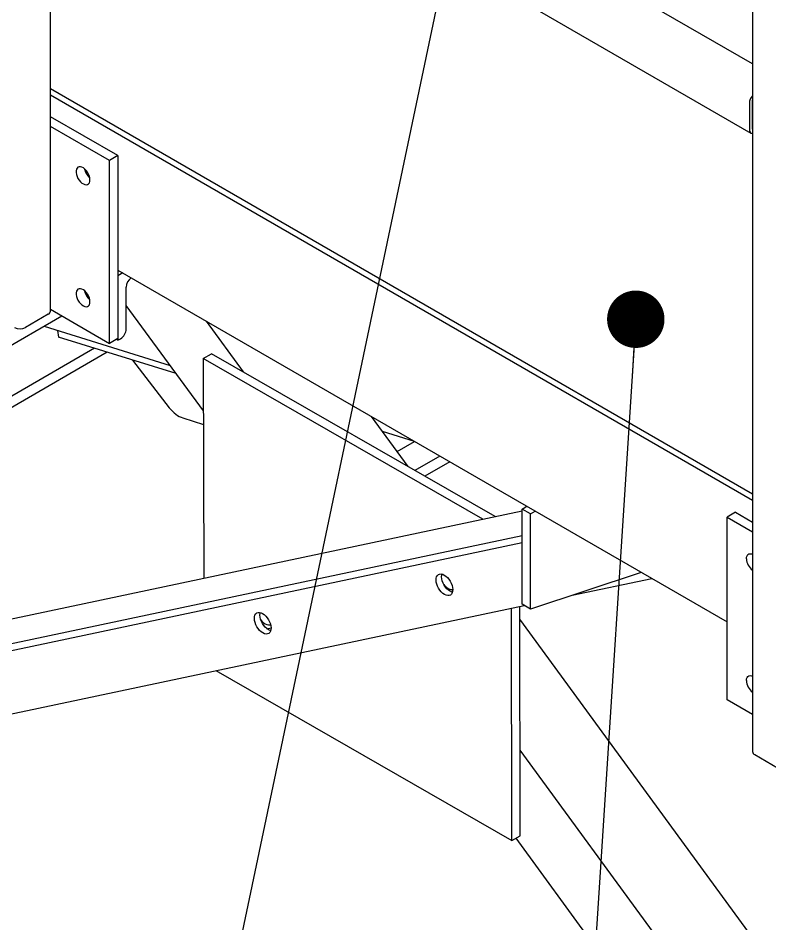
# Model space of a CAD drawing. Header units: millimetres. Extents: x 1293 to 41893, y 1011 to 26911.
# Drawn here: x 6743.9 to 7146.6, y 20135 to 20620.3 of the extents above; entities that cross this region are included whole.
import ezdxf

# ---------------------------------------------------------------- set-up
doc = ezdxf.new("R2010")
doc.units = ezdxf.units.MM
doc.header["$LTSCALE"] = 50
doc.layers.add('CAPA_1', color=7, linetype='Continuous')
doc.layers.add('STRUC', color=4, linetype='Continuous')
doc.dimstyles.new('SLDDIMSTYLE2', dxfattribs={"dimtxt": 0.18, "dimasz": 30.769231, "dimexe": 0, "dimexo": 0.0625, "dimgap": 0, "dimtad": 0, "dimtih": 1, "dimtoh": 1, "dimdec": 0, "dimrnd": 1e-09, "dimzin": 0, "dimdsep": 46, "dimtxsty": 'Standard', "dimblk1": 'DOT', "dimblk2": 'DOT', "dimsah": 1, "dimcen": 0.09, "dimadec": 0, "dimazin": 0, "dimtfac": 30.769231, "dimtdec": 0, "dimtofl": 0, "dimtmove": 0, "dimatfit": 3, "dimldrblk": 'DOT', "dimfxl": 1, "dimfrac": 2, "dimtolj": 1, "dimtzin": 0, "dimarcsym": 0})
doc.dimstyles.new('SLDDIMSTYLE3', dxfattribs={"dimtxt": 0.18, "dimasz": 100, "dimexe": 0, "dimexo": 0.0625, "dimgap": 0, "dimtad": 0, "dimtih": 1, "dimtoh": 1, "dimdec": 0, "dimrnd": 1e-09, "dimzin": 0, "dimdsep": 46, "dimtxsty": 'Standard', "dimsah": 1, "dimcen": 0.09, "dimadec": 0, "dimazin": 0, "dimtfac": 100, "dimtdec": 0, "dimtofl": 0, "dimtmove": 0, "dimatfit": 3, "dimfxl": 1, "dimfrac": 2, "dimtolj": 1, "dimtzin": 0, "dimarcsym": 0})

# ---------------------------------------------------------------- blocks, each defined once
blk = doc.blocks.new('_Dot')
at = {"color": 0, "linetype": 'ByBlock', "lineweight": -2}
blk.add_line((-0.5, 0), (-1, 0), dxfattribs=at)
at = {"color": 0, "linetype": 'ByBlock', "const_width": 0.5}
blk.add_lwpolyline([(-0.25, 0, 1), (0.25, 0, 1)], format="xyb", close=True, dxfattribs=at)

msp = doc.modelspace()

# ---------------------------------------------------------------- linework, layer by layer
at = {"color": 7, "linetype": 'Continuous', "lineweight": 25}
for p, q in [((7137.3016732, 20857.6027483), (7137.3016732, 20227.3772373)), ((6745.7129491, 20784.2638092), (7136.4601564, 20558.6902479)), ((6761.1482504, 20463.3191817), (6761.1482504, 20775.3531995)), ((7137.3016732, 20595.7938961), (7071.8820186, 20633.5598589)), ((6761.1482504, 20582.5927172), (7137.3016732, 20365.4439683)), ((6761.1482504, 20579.1365895), (7137.3016732, 20361.9878406)), ((7137.0551503, 20575.4836927), (7137.0551503, 20561.3803998)), ((7135.6183093, 20574.6542221), (7135.6183093, 20560.5509292)), ((6797.2559294, 20546.6155365), (6761.1482504, 20567.4600559)), ((6792.7658014, 20544.0234407), (6761.1482504, 20562.2758644)), ((6797.2559294, 20546.6155365), (6792.7658014, 20544.0234407)), ((6797.2559294, 20546.6155365), (6797.2559294, 20447.6780081)), ((6792.7658014, 20446.0385433), (6792.7658014, 20544.0234407)), ((6797.2559294, 20485.2819783), (7123.6446345, 20296.8617895)), ((6799.8863993, 20483.7634404), (6797.2559294, 20482.2449025)), ((6801.7460575, 20453.7267933), (6801.7460575, 20476.1952746)), ((6761.1482504, 20464.290967), (6792.7658014, 20446.0385433)), ((6603.4143905, 20366.1382884), (6767.2932447, 20460.7435372)), ((6759.9579323, 20461.6602404), (6747.744784, 20454.6097399)), ((6757.733705, 20455.2249324), (6825.2533538, 20434.2472766)), ((6764.8890305, 20453.0018469), (6765.5360643, 20449.3919704)), ((6828.4814935, 20429.8354772), (6765.5360643, 20449.3919704)), ((6797.2559294, 20448.6306391), (6792.7658014, 20446.0385433)), ((6797.2559294, 20447.6780081), (6796.4308374, 20448.1543236)), ((6797.2559294, 20447.6780081), (6798.7526388, 20448.54204)), ((6805.1692062, 20437.0783635), (6824.8539191, 20411.5106029)), ((6832.1314618, 20406.0771637), (6843.1322058, 20402.6593464)), ((6938.9626851, 20398.9189647), (6956.057501, 20393.6077824)), ((6946.8767821, 20388.1030116), (6956.2349295, 20393.5053551)), ((7013.8073812, 20357.2324104), (7016.437851, 20358.7509483)), ((7018.2975092, 20354.6403146), (7013.8073812, 20357.2324104)), ((7013.8073812, 20306.2530457), (7013.8073812, 20357.2324104)), ((7018.2975092, 20354.6403146), (7020.9279791, 20356.1588525)), ((7018.2975092, 20303.6609499), (7018.2975092, 20354.6403146)), ((7128.1347626, 20355.6032519), (7123.6446345, 20353.0111562)), ((7123.6446345, 20353.0111562), (7137.3016732, 20345.1271155)), ((7123.6446345, 20255.0262587), (7123.6446345, 20353.0111562)), ((7128.1347626, 20355.6032519), (7137.3016732, 20350.311307)), ((7077.7221229, 20323.3722912), (7018.2975092, 20303.6609499)), ((7018.2975092, 20303.6609499), (7013.8073812, 20306.2530457)), ((7137.3016732, 20247.1422181), (7123.6446345, 20255.0262587)), ((7138.4919913, 20225.7182961), (7150.7051396, 20218.6677956))]:
    msp.add_line(p, q, dxfattribs=at)
at = {"color": 7, "linetype": 'Continuous', "lineweight": 25, "flags": 128}
for points in [[(6782.3654391, 20533.6966258), (6782.2779585, 20534.6759848), (6782.0196073, 20535.7105531), (6781.6024656, 20536.7519552), (6781.0460385, 20537.7514965), (6780.376344, 20538.6624394), (6779.6246961, 20539.4421894), (6778.8262413, 20540.0542861), (6778.0183142, 20540.4701086), (6777.2386926, 20540.6702136), (6776.5238309, 20540.6452442), (6775.9071551, 20540.3963681), (6775.4175004, 20539.9352224), (6775.0777623, 20539.2833699), (6774.9038268, 20538.4712903), (6774.9038268, 20537.5369556), (6775.0777623, 20536.5240543), (6775.4175004, 20535.4799485), (6775.9071551, 20534.4534595), (6776.5238309, 20533.4925847), (6777.2386926, 20532.6422535), (6778.0183142, 20531.9422266), (6778.8262413, 20531.4252364), (6779.6246961, 20531.1154567), (6780.376344, 20531.0273726), (6781.0460385, 20531.1651027), (6781.6024656, 20531.5222069), (6782.0196073, 20532.0819875), (6782.2779585, 20532.8182697), (6782.3654391, 20533.6966258)], [(6782.3654391, 20468.3733609), (6782.2779585, 20469.3527199), (6782.0196073, 20470.3872881), (6781.6024656, 20471.4286903), (6781.0460385, 20472.4282315), (6780.376344, 20473.3391745), (6779.6246961, 20474.1189244), (6778.8262413, 20474.7310212), (6778.0183142, 20475.1468437), (6777.2386926, 20475.3469486), (6776.5238309, 20475.3219793), (6775.9071551, 20475.0731032), (6775.4175004, 20474.6119575), (6775.0777623, 20473.9601049), (6774.9038268, 20473.1480253), (6774.9038268, 20472.2136906), (6775.0777623, 20471.2007893), (6775.4175004, 20470.1566836), (6775.9071551, 20469.1301945), (6776.5238309, 20468.1693197), (6777.2386926, 20467.3189886), (6778.0183142, 20466.6189617), (6778.8262413, 20466.1019714), (6779.6246961, 20465.7921917), (6780.376344, 20465.7041076), (6781.0460385, 20465.8418377), (6781.6024656, 20466.198942), (6782.0196073, 20466.7587225), (6782.2779585, 20467.4950048), (6782.3654391, 20468.3733609)], [(7134.0449967, 20330.6763386), (7134.1324773, 20331.5546947), (7134.3908286, 20332.2909769), (7134.8079703, 20332.8507575), (7135.3643974, 20333.2078617), (7136.0340919, 20333.3455919), (7136.7857397, 20333.2575077), (7137.3016732, 20333.0806958)], [(7134.0449967, 20265.3530737), (7134.1324773, 20266.2314297), (7134.3908286, 20266.967712), (7134.8079703, 20267.5274925), (7135.3643974, 20267.8845968), (7136.0340919, 20268.0223269), (7136.7857397, 20267.9342428), (7137.3016732, 20267.7574309)]]:
    msp.add_lwpolyline(points, dxfattribs=at)
at = {"color": 7, "linetype": 'Continuous', "lineweight": 25}
for centre, radius, start, end in [((7141.894984, 20574.3585271), 6.283636, 136.969931083, 177.302782238), ((7139.8618365, 20575.4022035), 2.807869, 155.752730345, 178.336943817), ((7138.1744381, 20561.2988952), 1.1222514, 175.835171583, 218.95034682), ((7137.3464899, 20560.2550992), 1.7533178, 170.286255711, 268.535299994), ((6787.8401929, 20541.1772935), 8.5230267, 190.813451514, 229.181171953), ((6787.8772648, 20541.1989875), 8.5649736, 191.839424917, 228.281031725), ((6808.3274288, 20475.8708212), 6.589364, 126.619077453, 177.177674539), ((6787.8401929, 20475.8540286), 8.5230267, 190.813451515, 229.181171952), ((6787.8772648, 20475.8757226), 8.5649736, 191.839424916, 228.281031725), ((6759.1143929, 20463.5220012), 2.0439452, 294.374658294, 354.305200749), ((6744.871102, 20460.1559258), 6.246457, 242.609672236, 297.390327763), ((6795.246976, 20454.0225376), 6.505807, 302.60547834, 357.394521514), ((7142.2083681, 20331.046584), 8.1717632, 182.596840037, 233.098220357), ((7142.2083681, 20265.723319), 8.1717632, 182.596840037, 233.098220357), ((7139.3355307, 20227.5800569), 2.0439452, 185.694799251, 245.625341706)]:
    msp.add_arc(centre, radius, start, end, dxfattribs=at)
msp.add_ellipse((6830.2043605, 20414.5993469), major_axis=(-6.9947171, 7.9196847), ratio=0.5769440379, start_param=1.4544278413, end_param=2.3821964043, dxfattribs=at)
at = {"layer": 'STRUC', "linetype": 'Continuous', "lineweight": 25}
for p, q in [((6843.1166123, 20409.8341103), (6801.7460575, 20466.373976)), ((6864.6090474, 20430.7068699), (6844.7289514, 20457.8763861)), ((6791.6490049, 20441.2789501), (6625.222584, 20345.2030223)), ((6784.797734, 20443.407569), (6631.5012388, 20354.911386)), ((6843.0555799, 20437.9157157), (6847.545708, 20440.5078115)), ((6999.4897842, 20353.2332765), (6847.545708, 20440.5078115)), ((6843.0555799, 20437.9157157), (6843.3114304, 20320.1962904)), ((6992.9100247, 20351.8414356), (6843.0555799, 20437.9157157)), ((6952.7453498, 20380.0826205), (6933.1892479, 20406.8093439)), ((6969.8049541, 20385.6715466), (6956.4437707, 20377.9582997)), ((6975.0742274, 20382.6296599), (6961.7263207, 20374.9240774)), ((6571.9229217, 20262.7884731), (7013.8073812, 20356.2619308)), ((6562.0794302, 20247.5679843), (7013.8073812, 20343.1236723)), ((6559.3004255, 20243.270951), (7013.8073812, 20339.4144921)), ((7040.7533203, 20311.1096168), (7083.3539762, 20320.1210915)), ((6976.701802, 20314.2217076), (6976.7147117, 20314.2242142)), ((6533.8231945, 20203.8768082), (7014.8765753, 20305.635813)), ((7008.4020188, 20179.6343746), (7008.1312693, 20304.2089535)), ((7012.8921468, 20182.2264703), (7012.624965, 20305.1595216)), ((6878.7067674, 20295.1947439), (6879.1753529, 20295.2857257)), ((7475.354362, 19665.8489461), (7012.6400334, 20298.2263972)), ((6877.1508466, 20293.1723613), (6879.4015615, 20293.6093658)), ((6849.8211024, 20270.721017), (7008.4020188, 20179.6343746)), ((7458.2034058, 19619.4597047), (7012.7922513, 20228.1894397)), ((7008.4020188, 20179.6343746), (7012.8921468, 20182.2264703)), ((7432.3584648, 19604.5353809), (7010.6187606, 20180.9140724))]:
    msp.add_line(p, q, dxfattribs=at)
at = {"layer": 'STRUC', "linetype": 'Continuous', "lineweight": 25, "flags": 128}
for points in [[(6974.7583093, 20310.9615551), (6973.9863177, 20310.918908), (6973.1466629, 20311.0986214), (6972.2716123, 20311.493789), (6971.3947938, 20312.0892247), (6970.5499028, 20312.8620464), (6969.7694082, 20313.7825548), (6969.0833039, 20314.8153754), (6968.5179564, 20315.9208174), (6968.0950919, 20317.0563994), (6967.8309606, 20318.1784815), (6967.7357131, 20319.2439428), (6967.8130096, 20320.2118382), (6968.0598797, 20321.044972), (6968.4668363, 20321.7113273), (6969.0182403, 20322.1852965), (6969.6929016, 20322.4486652), (6970.4648932, 20322.4913123), (6971.304548, 20322.311599), (6972.1795985, 20321.9164314), (6973.0564171, 20321.3209956), (6973.901308, 20320.548174), (6974.6818026, 20319.6276655), (6975.367907, 20318.5948449), (6975.9332544, 20317.4894029), (6976.356119, 20316.3538209), (6976.6202503, 20315.2317388), (6976.7154978, 20314.1662775), (6976.6382013, 20313.1983822), (6976.3913312, 20312.3652484), (6975.9843745, 20311.6988931), (6975.4329705, 20311.2249239), (6974.7583093, 20310.9615551)], [(6976.4640618, 20312.7327095), (6976.1400816, 20312.8266852), (6975.265031, 20313.2218528), (6974.3882125, 20313.8172886), (6973.5433215, 20314.5901102), (6972.7628269, 20315.5106186), (6972.0767226, 20316.5434392), (6971.5113751, 20317.6488813), (6971.0885106, 20318.7844632), (6970.8243793, 20319.9065454), (6970.7291318, 20320.9720066), (6970.8064283, 20321.939902), (6970.9354228, 20322.4604816)], [(6971.8624655, 20316.9051414), (6972.4888887, 20316.1750235), (6973.3311847, 20315.3936378), (6974.2071581, 20314.7882367), (6975.0831457, 20314.3820854), (6975.9254839, 20314.1907919), (6976.701802, 20314.2217076)], [(6877.4446872, 20290.3764439), (6876.6726956, 20290.3337968), (6875.8330408, 20290.5135102), (6874.9579902, 20290.9086778), (6874.0811717, 20291.5041135), (6873.2362808, 20292.2769352), (6872.4557861, 20293.1974436), (6871.7696818, 20294.2302642), (6871.2043344, 20295.3357062), (6870.7814698, 20296.4712882), (6870.5173385, 20297.5933703), (6870.422091, 20298.6588316), (6870.4993875, 20299.626727), (6870.7462576, 20300.4598607), (6871.1532142, 20301.1262161), (6871.7046182, 20301.6001853), (6872.3792795, 20301.863554), (6873.1512711, 20301.9062011), (6873.9909259, 20301.7264877), (6874.8659765, 20301.3313201), (6875.742795, 20300.7358844), (6876.587686, 20299.9630627), (6877.3681806, 20299.0425543), (6878.0542849, 20298.0097337), (6878.6196324, 20296.9042917), (6879.0424969, 20295.7687097), (6879.3066282, 20294.6466276), (6879.4018757, 20293.5811663), (6879.3245792, 20292.613271), (6879.0777091, 20291.7801372), (6878.6707525, 20291.1137818), (6878.1193485, 20290.6398126), (6877.4446872, 20290.3764439)], [(6879.1504397, 20292.1475983), (6878.8264595, 20292.241574), (6877.9514089, 20292.6367416), (6877.0745904, 20293.2321774), (6876.2296995, 20294.004999), (6875.4492048, 20294.9255074), (6874.7631005, 20295.958328), (6874.1977531, 20297.0637701), (6873.7748885, 20298.199352), (6873.5107572, 20299.3214341), (6873.4155097, 20300.3868954), (6873.4928062, 20301.3547908), (6873.6218008, 20301.8753704)], [(6873.8834936, 20297.8575984), (6874.493854, 20297.1480598), (6875.33615, 20296.3666742), (6876.2121235, 20295.7612731), (6877.0881111, 20295.3551217), (6877.9304493, 20295.1638282), (6878.7067674, 20295.1947439)]]:
    msp.add_lwpolyline(points, dxfattribs=at)

# ---------------------------------------------------------------- leaders
at = {"layer": 'CAPA_1'}
for points, dimstyle in [([(6994.331552, 20751.4025463), (6534.8716693, 18564.5210806)], 'SLDDIMSTYLE3'), ([(7074.770494, 20458.9630166), (6961.6610262, 18701.3484238)], 'SLDDIMSTYLE2')]:
    msp.add_leader(points, dimstyle=dimstyle, dxfattribs=at)

doc.saveas('drawing.dxf')
